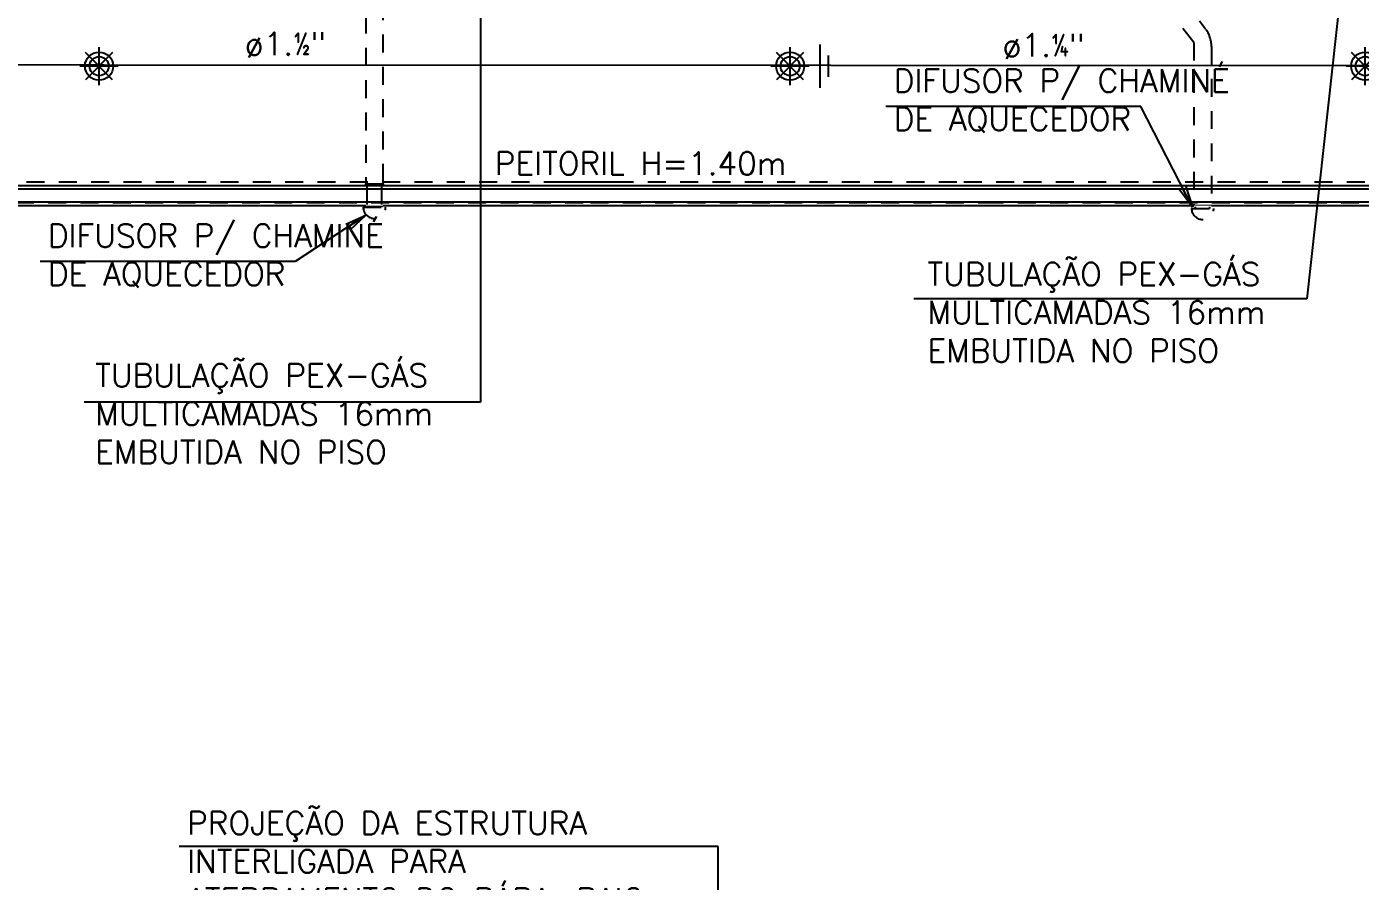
# Model space of a CAD drawing. Header units: millimetres. Extents: x 188.6 to 263.2, y 40.1 to 120.1.
# Drawn here: x 218.17 to 227.46, y 81.51 to 87.46 of the extents above; entities that cross this region are included whole.
import ezdxf

# ---------------------------------------------------------------- set-up
doc = ezdxf.new("R2010")
doc.units = ezdxf.units.MM
doc.set_wipeout_variables(frame=1)
doc.linetypes.add('HIDDEN2', pattern=[0.1875, 0.125, -0.0625])
for name, color, linetype in [('ARQ', 8, 'Continuous'), ('ESTR-PILARES', 11, 'Continuous'), ('ESTR-VIGAS', 11, 'HIDDEN2'), ('ESTRUTURA', 7, 'Continuous'), ('EX-AQ', 160, 'Continuous'), ('Exaustao Aquecedor', 212, 'Continuous'), ('EXAUSTÃO-AQUECEDOR', 244, 'HIDDEN2'), ('GAS-TEXTO', 7, 'Continuous'), ('INC-TEXTO', 7, 'Continuous'), ('NORMO-AF', 2, 'Continuous'), ('SPDA-TXT', 7, 'Continuous'), ('SPK', 10, 'Continuous'), ('SPK-CONEXAO', 10, 'Continuous'), ('SPK-INTERNO', 244, 'Continuous'), ('SPK-TEXTO', 7, 'Continuous'), ('SPK-TUBO-TETO', 12, 'Continuous')]:
    doc.layers.add(name, color=color, linetype=linetype)
doc.styles.add('60-100', font='romans.shx', dxfattribs={"height": 0.16})
doc.styles.add('60-50', font='romans.shx', dxfattribs={"height": 0.08})
doc.styles.add('60-75', font='romans.shx', dxfattribs={"height": 0.12})
doc.dimstyles.new('BOLAS75', dxfattribs={"dimtxt": 0.12, "dimasz": 0.075, "dimexe": 0.18, "dimexo": 0.06, "dimgap": 0.08, "dimtad": 0, "dimzin": 4, "dimdsep": 46, "dimtxsty": '60-75', "dimblk": 'ORIGIN', "dimcen": 0.09, "dimse1": 1, "dimse2": 1, "dimclrd": 244, "dimclrt": 7, "dimadec": 0, "dimazin": 0, "dimtfac": 1.8, "dimtix": 1, "dimtmove": 2, "dimatfit": 3, "dimldrblk": 'ORIGIN', "dimfxl": 0.18, "dimtvp": 2, "dimtolj": 1, "dimtzin": 4, "dimarcsym": 0})
doc.dimstyles.new('SETAS75', dxfattribs={"dimtxt": 0.16, "dimasz": 0.15, "dimexe": 0.15, "dimexo": 0, "dimgap": 0.1, "dimtad": 1, "dimzin": 10, "dimdsep": 46, "dimtxsty": '60-100', "dimblk1": 'OPEN', "dimblk2": 'OPEN', "dimsah": 1, "dimcen": 0, "dimclrd": 244, "dimclre": 244, "dimclrt": 7, "dimadec": 0, "dimazin": 0, "dimtfac": 1, "dimtix": 1, "dimtmove": 2, "dimatfit": 3, "dimldrblk": 'OPEN', "dimfxl": 0.15, "dimtolj": 1, "dimtzin": 6, "dimarcsym": 0})

# ---------------------------------------------------------------- blocks, each defined once
blk = doc.blocks.new('_Origin')
at = {"layer": 'NORMO-AF', "color": 0, "lineweight": -2}
blk.add_line((0, 0), (-1, 0), dxfattribs=at)
blk.add_circle((0, 0), 0.5, dxfattribs=at)
blk = doc.blocks.new('COBERTURA_29-09-2016')
at = {"layer": 'ESTR-PILARES', "linetype": 'Continuous'}
blk.add_lwpolyline([(15.62, 0), (15.22, 0)], dxfattribs=at)
at = {"layer": 'ESTR-VIGAS'}
for points in [[(15.22, 0), (10.45, 0)], [(17.97, 0), (15.62, 0)], [(18.37, 0), (17.97, 0)], [(28.01, 0), (18.37, 0)], [(10.52, -0.14), (15.42, -0.14)], [(15.42, -0.14), (18.17, -0.14)], [(18.17, -0.14), (28.01, -0.14)]]:
    blk.add_lwpolyline(points, dxfattribs=at)
blk = doc.blocks.new('A$C0BE265FA')
at = {"layer": 'ARQ'}
for p, q in [((23.2697, -1.5399), (4.8644, -1.5399)), ((23.2697, -1.5649), (4.8644, -1.5649)), ((8.36, -1.5649), (4.8644, -1.5649)), ((23.2697, -1.6549), (4.8644, -1.6549)), ((23.2697, -1.6799), (4.8644, -1.6799))]:
    blk.add_line(p, q, dxfattribs=at)
blk = doc.blocks.new('SPK')
blk.add_wipeout([(-0.0692, 0.0692), (-0.0673, 0.0711), (-0.0673, 0.0711), (-0.0658, 0.0724), (-0.0658, 0.0724), (-0.0636, 0.0744), (-0.0636, 0.0744), (-0.0618, 0.0759), (-0.0618, 0.0759), (-0.0596, 0.0776), (-0.0596, 0.0776), (-0.0579, 0.0789), (-0.0579, 0.0789), (-0.0546, 0.0813), (-0.0546, 0.0813), (-0.0525, 0.0826), (-0.0507, 0.0837), (-0.0507, 0.0837), (-0.0481, 0.0852), (-0.0481, 0.0852), (-0.0453, 0.0868), (-0.0453, 0.0868), (-0.0431, 0.0879), (-0.0416, 0.0886), (-0.0399, 0.0894), (-0.0399, 0.0894), (-0.0364, 0.0908), (-0.0364, 0.0908), (-0.0341, 0.0917), (-0.0318, 0.0926), (-0.0302, 0.0931), (-0.0281, 0.0938), (-0.0266, 0.0942), (-0.0266, 0.0942), (-0.0244, 0.0948), (-0.0226, 0.0952), (-0.0226, 0.0952), (-0.0203, 0.0957), (-0.0203, 0.0957), (-0.0183, 0.0961), (-0.0183, 0.0961), (-0.0148, 0.0968), (-0.0148, 0.0968), (-0.0114, 0.0972), (-0.01, 0.0974), (-0.0083, 0.0975), (-0.0083, 0.0975), (-0.0058, 0.0977), (-0.0047, 0.0978), (-0.0047, 0.0978), (-0.0027, 0.0978), (-0.0027, 0.0978), (-0.001, 0.0979), (-0.001, 0.0979), (0, 0.0979), (0.0016, 0.0979), (0.0038, 0.0978), (0.0038, 0.0978), (0.0084, 0.0975), (0.0113, 0.0972), (0.0113, 0.0972), (0.0155, 0.0966), (0.0175, 0.0963), (0.0175, 0.0963), (0.0207, 0.0957), (0.0228, 0.0952), (0.0248, 0.0947), (0.0248, 0.0947), (0.0274, 0.094), (0.0274, 0.094), (0.0306, 0.093), (0.0324, 0.0924), (0.0324, 0.0924), (0.0354, 0.0912), (0.0373, 0.0905), (0.0373, 0.0905), (0.0398, 0.0894), (0.0422, 0.0883), (0.0422, 0.0883), (0.0451, 0.0869), (0.0469, 0.0859), (0.049, 0.0847), (0.0513, 0.0833), (0.053, 0.0823), (0.0549, 0.081), (0.0566, 0.0798), (0.0566, 0.0798), (0.0592, 0.078), (0.0615, 0.0762), (0.0659, 0.0724), (0.0669, 0.0714), (0.0669, 0.0714), (0.0692, 0.0692), (0.0692, 0.0692), (0.0692, 0.0692), (0.0692, 0.0692), (0.0717, 0.0667), (0.0717, 0.0667), (0.0739, 0.0642), (0.0739, 0.0642), (0.0753, 0.0626), (0.0753, 0.0626), (0.0765, 0.0611), (0.0765, 0.0611), (0.0785, 0.0585), (0.0785, 0.0585), (0.0805, 0.0556), (0.0805, 0.0556), (0.0805, 0.0556), (0.0826, 0.0526), (0.0826, 0.0526), (0.0841, 0.05), (0.0841, 0.05), (0.0855, 0.0476), (0.0865, 0.0458), (0.0865, 0.0458), (0.0877, 0.0434), (0.0877, 0.0434), (0.0877, 0.0434), (0.089, 0.0407), (0.089, 0.0407), (0.0901, 0.0382), (0.0901, 0.0382), (0.0915, 0.0348), (0.0915, 0.0348), (0.0927, 0.0315), (0.0932, 0.0298), (0.0938, 0.028), (0.0938, 0.028), (0.0938, 0.028), (0.0948, 0.0246), (0.0948, 0.0246), (0.0948, 0.0246), (0.0952, 0.0228), (0.0952, 0.0228), (0.0957, 0.0206), (0.0961, 0.0188), (0.0964, 0.0169), (0.0967, 0.0153), (0.0969, 0.0135), (0.0969, 0.0135), (0.0972, 0.0113), (0.0972, 0.0113), (0.0975, 0.0085), (0.0975, 0.0085), (0.0978, 0.005), (0.0978, 0.005), (0.0979, 0.0023), (0.0979, 0.0023), (0.0979, 0), (0.0979, 0), (0.0978, -0.0048), (0.0978, -0.0048), (0.0976, -0.0077), (0.0973, -0.0103), (0.0973, -0.0103), (0.0968, -0.0148), (0.0968, -0.0148), (0.0959, -0.0195), (0.0959, -0.0195), (0.0949, -0.0238), (0.0949, -0.0238), (0.094, -0.0272), (0.094, -0.0272), (0.093, -0.0305), (0.093, -0.0305), (0.0911, -0.0357), (0.0911, -0.0357), (0.0897, -0.0391), (0.0897, -0.0391), (0.088, -0.0429), (0.088, -0.0429), (0.0861, -0.0466), (0.0844, -0.0496), (0.082, -0.0534), (0.082, -0.0534), (0.0794, -0.0572), (0.0776, -0.0596), (0.0776, -0.0596), (0.074, -0.0641), (0.074, -0.0641), (0.074, -0.0641), (0.069, -0.069), (0.0692, -0.0692), (0.0675, -0.0709), (0.0675, -0.0709), (0.0664, -0.0719), (0.0651, -0.0731), (0.064, -0.0741), (0.0627, -0.0752), (0.061, -0.0766), (0.0597, -0.0776), (0.0584, -0.0785), (0.0564, -0.08), (0.0546, -0.0813), (0.053, -0.0823), (0.0515, -0.0833), (0.0488, -0.0849), (0.0465, -0.0862), (0.0443, -0.0873), (0.0415, -0.0887), (0.0389, -0.0898), (0.037, -0.0907), (0.0339, -0.0918), (0.0339, -0.0918), (0.0315, -0.0927), (0.0283, -0.0937), (0.0244, -0.0948), (0.0216, -0.0955), (0.019, -0.096), (0.0154, -0.0967), (0.0126, -0.0971), (0.0101, -0.0974), (0.0064, -0.0977), (0.0029, -0.0979), (0, -0.0979), (-0.0021, -0.0979), (-0.0084, -0.0975), (-0.0131, -0.097), (-0.0169, -0.0964), (-0.019, -0.096), (-0.0218, -0.0954), (-0.0218, -0.0954), (-0.0256, -0.0945), (-0.0275, -0.094), (-0.0305, -0.093), (-0.0342, -0.0917), (-0.0367, -0.0908), (-0.0398, -0.0894), (-0.044, -0.0874), (-0.0451, -0.0869), (-0.0481, -0.0853), (-0.0511, -0.0835), (-0.053, -0.0823), (-0.0553, -0.0808), (-0.059, -0.0781), (-0.0603, -0.0771), (-0.0619, -0.0759), (-0.064, -0.0741), (-0.0665, -0.0718), (-0.0676, -0.0708), (-0.0692, -0.0692), (-0.0718, -0.0665), (-0.0755, -0.0623), (-0.0755, -0.0623), (-0.0792, -0.0576), (-0.0792, -0.0576), (-0.0813, -0.0545), (-0.0813, -0.0545), (-0.0848, -0.0489), (-0.0865, -0.0458), (-0.0865, -0.0458), (-0.0865, -0.0458), (-0.0891, -0.0406), (-0.0891, -0.0406), (-0.0912, -0.0355), (-0.0912, -0.0355), (-0.093, -0.0306), (-0.093, -0.0306), (-0.0944, -0.0259), (-0.0953, -0.0222), (-0.0962, -0.0181), (-0.0967, -0.015), (-0.0972, -0.0118), (-0.0976, -0.007), (-0.0978, -0.0044), (-0.0979, 0), (-0.0978, 0.0032), (-0.0977, 0.0066), (-0.0977, 0.0066), (-0.0974, 0.01), (-0.0974, 0.01), (-0.0969, 0.0136), (-0.0965, 0.0165), (-0.096, 0.019), (-0.0954, 0.022), (-0.0947, 0.0246), (-0.094, 0.0273), (-0.0932, 0.03), (-0.0932, 0.03), (-0.0919, 0.0338), (-0.0919, 0.0338), (-0.0891, 0.0405), (-0.0878, 0.0433), (-0.0865, 0.0458), (-0.0842, 0.0499), (-0.0842, 0.0499), (-0.0842, 0.0499), (-0.0819, 0.0537), (-0.0819, 0.0537), (-0.0794, 0.0572), (-0.0794, 0.0572), (-0.0758, 0.062), (-0.0758, 0.062), (-0.0725, 0.0658), (-0.0691, 0.0691)]).dxf.layer = 'SPK'
at = {"layer": 'SPK'}
blk.add_circle((0, 0), 0.0979, dxfattribs=at)
at = {"layer": 'SPK-INTERNO'}
for p, q in [((-0.0942, 0.0942), (0.0942, -0.0942)), ((-0.0942, -0.0942), (0.0942, 0.0942)), ((0, 0.1332), (0, -0.1332)), ((-0.1332, 0), (0.1332, 0))]:
    blk.add_line(p, q, dxfattribs=at)
blk.add_circle((0, 0), 0.0666, dxfattribs=at)
blk = doc.blocks.new('RED')
for p, q in [((0, -0.2), (0, 0.2)), ((0.077, -0.1), (0.077, 0.1))]:
    blk.add_line(p, q)
blk = doc.blocks.new('CHAMI')
at = {"layer": 'EXAUSTÃO-AQUECEDOR'}
for p, q in [((-0.1493, 1.6076, 0), (-0.0534, 1.6834, 0)), ((-0.067, 1.7006, 0), (-0.0534, 1.6834, 0)), ((-0.0534, 1.6834, 0), (0.0905, 1.5014, 0)), ((-0.1629, 1.6247, 0), (-0.1493, 1.6076, 0)), ((-0.1493, 1.6076, 0), (-0.0102, 1.4317, 0)), ((-0.0102, 1.4317, 0), (-0.0102, -0.4011)), ((0.1121, -0.4011, 0), (0.1121, 1.4394, 0)), ((-0.0102, -0.4011), (-0.0087, -0.4141)), ((-0.0087, -0.4141), (0.1105, -0.4141)), ((0, -0.5604, 0), (0, -0.4204, 0)), ((0.1019, -0.5604, 0), (0.1019, -0.4204, 0)), ((0.1105, -0.4141), (0.1121, -0.4011, 0)), ((0, -0.5781, 0), (0, -0.5668, 0)), ((0.1019, -0.5781, 0), (0.1019, -0.5668, 0))]:
    blk.add_line(p, q, dxfattribs=at)
at = {"layer": 'EXAUSTÃO-AQUECEDOR', "extrusion": (2.15334e-08, -1.56885e-05, 1)}
blk.add_line((-0.0269, -0.5781, 0), (0.1288, -0.5781, 0), dxfattribs=at)
at = {"layer": 'EXAUSTÃO-AQUECEDOR', "elevation": 0}
blk.add_lwpolyline([(-0.0087, -0.4141), (0.1105, -0.4141), (0.1105, -0.4204), (-0.0087, -0.4204)], close=True, dxfattribs=at)
at = {"layer": 'EXAUSTÃO-AQUECEDOR'}
blk.add_arc((-0.115, 1.6627, 0), 0.0611, 38.34403, 218.34403, dxfattribs=at)
at = {"layer": 'EXAUSTÃO-AQUECEDOR', "extrusion": (-7.36687e-07, -2.97992e-08, 1)}
blk.add_arc((0.0121, 1.4394, 0), 0.1, 360, 38.34403, dxfattribs=at)
at = {"layer": 'EXAUSTÃO-AQUECEDOR', "extrusion": (2.15334e-08, -1.56885e-05, 1)}
blk.add_arc((0.0509, -0.5781, 0), 0.0779, 180, 0, dxfattribs=at)
blk.add_wipeout([(-0.0087, -0.5604), (0.1105, -0.5604), (0.1105, -0.5668), (-0.0087, -0.5668)]).dxf.layer = 'EXAUSTÃO-AQUECEDOR'
blk = doc.blocks.new('chami1')
at = {"layer": 'EXAUSTÃO-AQUECEDOR'}
for p, q in [((-1.627, 3.182, 0), (-1.53, 3.2564, 0)), ((-1.5434, 3.2738, 0), (-1.53, 3.2564, 0)), ((-1.53, 3.2564, 0), (0.0198, 1.238, 0)), ((-1.6403, 3.1993, 0), (-1.627, 3.182, 0)), ((-0.0611, 1.1426, 0), (-1.627, 3.182, 0)), ((-0.0509, -0.0113, 0), (-0.0509, 0, 0)), ((0.0509, -0.0113, 0), (0.0509, 0, 0))]:
    blk.add_line(p, q, dxfattribs=at)
at = {"layer": 'EXAUSTÃO-AQUECEDOR', "extrusion": (2.15334e-08, -1.56885e-05, 1)}
blk.add_line((-0.0779, -0.0113, 0), (0.0779, -0.0113, 0), dxfattribs=at)
at = {"layer": 'EXAUSTÃO-AQUECEDOR'}
blk.add_arc((-1.5919, 3.2366, 0), 0.0611, 37.51756, 217.51756, dxfattribs=at)
at = {"layer": 'EXAUSTÃO-AQUECEDOR', "extrusion": (-9.04541e-08, -6.94519e-08, 1)}
blk.add_arc((-0.1389, 1.1162, 0), 0.2, 0, 37.51756, dxfattribs=at)
at = {"layer": 'EXAUSTÃO-AQUECEDOR', "extrusion": (2.15334e-08, -1.56885e-05, 1)}
blk.add_arc((0, -0.0113, 0), 0.0779, 180, 0, dxfattribs=at)
blk.add_wipeout([(-0.0596, 0.0064), (0.0596, 0.0064), (0.0596, 0), (-0.0596, 0)]).dxf.layer = 'EXAUSTÃO-AQUECEDOR'
at = {"layer": 'EXAUSTÃO-AQUECEDOR'}
for p, q in [((-0.0611, 1.1426, 0), (-0.0611, 0.01, 0)), ((0.0611, 1.1162, 0), (0.0611, 0.01, 0))]:
    blk.add_line(p, q, dxfattribs=at)
blk = doc.blocks.new('_OPEN')
at = {"color": 0, "linetype": 'ByBlock'}
for p, q in [((-1, 0.167), (0, 0)), ((0, 0), (-1, -0.167)), ((0, 0), (-1, 0))]:
    blk.add_line(p, q, dxfattribs=at)

msp = doc.modelspace()

# ---------------------------------------------------------------- block references
at = {"layer": 'ESTRUTURA'}
msp.add_blockref('COBERTURA_29-09-2016', (206.677, 86.3784), dxfattribs=at)

# ---------------------------------------------------------------- leaders
at = {"layer": 'SPDA-TXT'}
msp.add_leader([(222.9853, 80.8084), (222.9853, 81.7545), (219.234, 81.7545)], dimstyle='BOLAS75', override={"dimgap": 0.04}, dxfattribs=at)

# ---------------------------------------------------------------- next in the draw order: block references
at = {"layer": 'ARQ'}
msp.add_blockref('A$C0BE265FA', (211.3213, 87.8947), dxfattribs=at)

# ---------------------------------------------------------------- next in the draw order: block references
at = {"layer": 'SPK', "rotation": 180}
for p in [(218.6771, 87.1871), (223.4872, 87.1871), (227.49, 87.1871)]:
    msp.add_blockref('SPK', p, dxfattribs=at)
at = {"layer": 'SPK-CONEXAO', "xscale": -0.75, "yscale": 0.75, "zscale": 0.75, "rotation": 180}
msp.add_blockref('RED', (223.6932, 87.1871), dxfattribs=at)

# ---------------------------------------------------------------- next in the draw order: texts
at = {"layer": 'GAS-TEXTO', "char_height": 0.16, "width": 3.014298, "attachment_point": 1, "style": '60-75'}
for insert in [(224.443, 85.8196), (218.6499, 85.1149)]:
    msp.add_mtext('TUBULAÇÃO PEX-GÁS MULTICAMADAS 16mm EMBUTIDA NO PISO ', dxfattribs=dict(at, insert=insert))
at = {"layer": 'INC-TEXTO', "style": '60-50'}
msp.add_text('PEITORIL H=1.40m', height=0.16, dxfattribs=at).set_placement((221.4319, 86.43))
at = {"layer": 'SPDA-TXT', "insert": (219.2899, 81.9979), "char_height": 0.16, "width": 3.9833, "attachment_point": 1, "style": '60-50'}
msp.add_mtext('PROJEÇÃO DA ESTRUTURA INTERLIGADA PARA\\PATERRAMENTO DO PÁRA-RAIO\\P(VER ESQUEMA VERTICAL)', dxfattribs=at)
at = {"layer": 'SPK-TEXTO', "style": '60-75'}
for s, p in [('ø1.½"', (219.6917, 87.2627)), ('ø1.¼"', (224.9668, 87.2532))]:
    msp.add_text(s, height=0.16, dxfattribs=at).set_placement(p)

# ---------------------------------------------------------------- next in the draw order: linework, layer by layer
at = {"layer": 'SPK-TUBO-TETO'}
msp.add_lwpolyline([(233.8864, 87.1872), (198.4793, 87.2031)], dxfattribs=at)

# ---------------------------------------------------------------- next in the draw order: leaders
at = {"layer": 'GAS-TEXTO'}
for points in [[(227.3526, 88.0032), (227.0834, 85.5667), (224.3481, 85.5667)], [(221.3315, 87.6623), (221.3315, 84.8475), (218.573, 84.8475)]]:
    msp.add_leader(points, dimstyle='BOLAS75', dxfattribs=at)

# ---------------------------------------------------------------- next in the draw order: block references
at = {"layer": 'Exaustao Aquecedor', "color": 1}
for name, p in [('chami1', (226.3588, 86.2084, 0)), ('CHAMI', (220.5429, 86.7824, 0))]:
    msp.add_blockref(name, p, dxfattribs=at)

# ---------------------------------------------------------------- next in the draw order: texts
at = {"layer": 'EX-AQ', "color": 7, "char_height": 0.16, "width": 2.321374, "attachment_point": 1, "style": '60-50'}
for insert in [(224.2086, 87.1663), (218.3213, 86.0873)]:
    msp.add_mtext('DIFUSOR P/ CHAMINÉ\\PDE AQUECEDOR', dxfattribs=dict(at, insert=insert))

# ---------------------------------------------------------------- next in the draw order: leaders
at = {"layer": 'GAS-TEXTO'}
for points in [[(226.287, 86.2043), (225.9286, 86.9065), (224.1543, 86.9065)], [(220.5339, 86.1486), (220.0413, 85.8275), (218.267, 85.8275)]]:
    msp.add_leader(points, dimstyle='SETAS75', dxfattribs=at)

doc.saveas('drawing.dxf')
